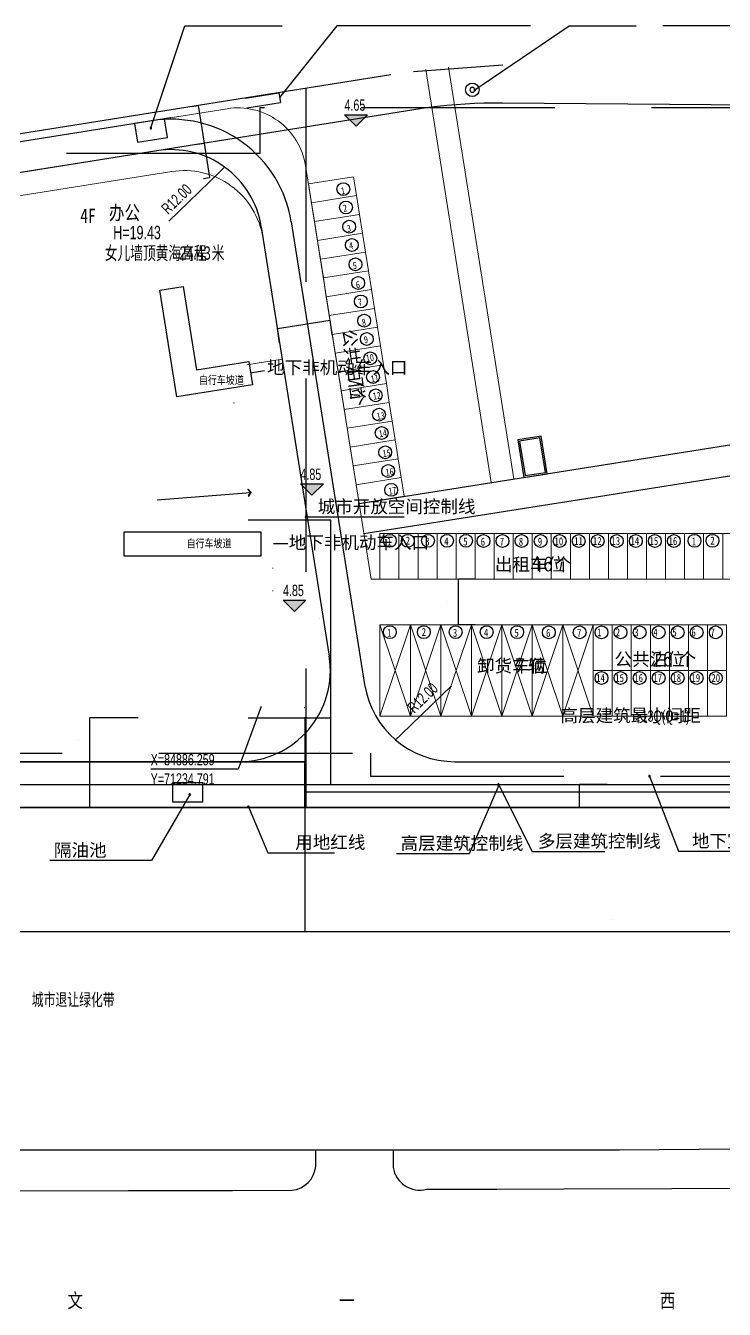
# Model space of a CAD drawing. Header units: metres. Extents: x 71066629 to 71646772, y 84793253 to 85208804.
# Drawn here: x 71203891 to 71295613, y 84807046 to 84975708 of the extents above; entities that cross this region are included whole.
import ezdxf

# ---------------------------------------------------------------- set-up
doc = ezdxf.new("R2010")
doc.units = ezdxf.units.M
doc.header["$LTSCALE"] = 1000
doc.linetypes.add('DASHEDX2', pattern=[38.1, 25.4, -12.7])
for name, color, linetype in [('A_ABOVE', 21, 'CONTINUOUS'), ('A_N_DIM_LEAD', 3, 'CONTINUOUS'), ('A_N_PUB_TEXT', 7, 'CONTINUOUS'), ('A_N_RMNAME', 7, 'CONTINUOUS'), ('A_SITEP_TEX_1', 7, 'CONTINUOUS'), ('A_SITEP_TEX_2', 7, 'CONTINUOUS'), ('DIM_COOR', 3, 'CONTINUOUS'), ('DIM_SYMB', 3, 'CONTINUOUS'), ('G-ANNO-DIMS', 3, 'CONTINUOUS'), ('G-ANNO-LEGN', 3, 'CONTINUOUS'), ('G-ANNO-LEVL', 3, 'CONTINUOUS'), ('G-ANNO-TEXT', 7, 'CONTINUOUS'), ('G-BLDG-MULT', 1, 'CONTINUOUS'), ('G-BSMT-OTLN', 5, 'DASHEDX2'), ('G-FRIE-FLWL', 6, 'CONTINUOUS'), ('G-PLTG', 105, 'CONTINUOUS'), ('G-SDWK', 157, 'CONTINUOUS'), ('G-SITE-开放', 1, 'DASHEDX2'), ('G-STRU', 134, 'CONTINUOUS'), ('G_DRIV_ROAD', 145, 'CONTINUOUS'), ('G_N_PUB_TEXT', 7, 'CONTINUOUS'), ('PUB_DIM', 3, 'CONTINUOUS'), ('PUB_TEXT', 7, 'CONTINUOUS')]:
    doc.layers.add(name, color=color, linetype=linetype)
doc.layers.add('G-PARG', color=35, linetype='CONTINUOUS', lineweight=13)
doc.layers.add('G-ROAD-园区', color=175, linetype='CONTINUOUS', lineweight=13)
doc.styles.add('_TCH_DIM', font='_TCH_DIM')
doc.styles.add('GAD A', font='GAD A')
doc.styles.get("Standard").update_dxf_attribs({"font": 'STANDARD'})
doc.styles.add('黑体', font='黑体')
doc.dimstyles.get("Standard").update_dxf_attribs({"dimtxt": 2, "dimasz": 1, "dimexe": 0.18, "dimexo": 0.0625, "dimgap": 1, "dimtad": 0, "dimtoh": 1, "dimdec": 1, "dimzin": 0, "dimdsep": 46, "dimtxsty": 'STANDARD', "dimcen": 0.09, "dimadec": 0, "dimazin": 0, "dimtfac": 1, "dimtdec": 4, "dimtofl": 0, "dimtmove": 0, "dimatfit": 3, "dimtolj": 1, "dimtzin": 0, "dimarcsym": 0})

# ---------------------------------------------------------------- blocks, each defined once
blk = doc.blocks.new('*D17')
at = {"layer": 'PUB_DIM', "color": 0, "linetype": 'ByBlock', "lineweight": -2}
for p, q in [((71226512, 84960137), (71227302, 84960263)), ((71227302, 84960263), (71228019, 84955771)), ((71227228, 84955645), (71228019, 84955771))]:
    blk.add_line(p, q, dxfattribs=at)
for points in [[(71227302, 84960263), (71227302, 84960262), (71227302, 84960262)], [(71228019, 84955771), (71228018, 84955772), (71228019, 84955772)]]:
    blk.add_solid(points, dxfattribs=at)
at = {"layer": 'PUB_DIM', "color": 0, "linetype": 'CONTINUOUS', "lineweight": -2, "insert": (71229142, 84958253), "char_height": 2, "width": 8.22, "attachment_point": 5, "rotation": 279.06476}
blk.add_mtext('4548.8', dxfattribs=at)
blk = doc.blocks.new('*D18')
at = {"layer": 'PUB_DIM', "color": 0, "linetype": 'ByBlock', "lineweight": -2}
for p, q in [((71225724, 84965074), (71226515, 84965200)), ((71226514, 84965200), (71227302, 84960263)), ((71226512, 84960137), (71227302, 84960263))]:
    blk.add_line(p, q, dxfattribs=at)
for points in [[(71226514, 84965200), (71226515, 84965199), (71226514, 84965199)], [(71227302, 84960263), (71227302, 84960264), (71227302, 84960264)]]:
    blk.add_solid(points, dxfattribs=at)
at = {"layer": 'PUB_DIM', "color": 0, "linetype": 'CONTINUOUS', "lineweight": -2, "insert": (71228389, 84962968), "char_height": 2, "width": 8, "attachment_point": 5, "rotation": 279.06476}
blk.add_mtext('4999.9', dxfattribs=at)
blk = doc.blocks.new('*D19')
at = {"layer": 'PUB_DIM', "color": 0, "linetype": 'ByBlock', "lineweight": -2}
for p, q in [((71233096, 84910759), (71243935, 84910759)), ((71243935, 84884759), (71243935, 84910759)), ((71233096, 84884759), (71243935, 84884759))]:
    blk.add_line(p, q, dxfattribs=at)
for points in [[(71243935, 84910759), (71243935, 84910758), (71243935, 84910758)], [(71243935, 84884759), (71243935, 84884760), (71243935, 84884760)]]:
    blk.add_solid(points, dxfattribs=at)
at = {"layer": 'PUB_DIM', "color": 0, "linetype": 'CONTINUOUS', "lineweight": -2, "insert": (71242435, 84897759), "char_height": 2, "width": 9.33, "attachment_point": 5, "rotation": 90}
blk.add_mtext('26000.0', dxfattribs=at)
blk = doc.blocks.new('*D20')
at = {"layer": 'PUB_DIM', "color": 0, "linetype": 'ByBlock', "lineweight": -2}
for p, q in [((71233096, 84884759), (71243935, 84884759)), ((71243935, 84876000), (71243935, 84884759)), ((71233096, 84876000), (71243935, 84876000))]:
    blk.add_line(p, q, dxfattribs=at)
for points in [[(71243935, 84884759), (71243935, 84884758), (71243935, 84884758)], [(71243935, 84876000), (71243935, 84876001), (71243935, 84876001)]]:
    blk.add_solid(points, dxfattribs=at)
at = {"layer": 'PUB_DIM', "color": 0, "linetype": 'CONTINUOUS', "lineweight": -2, "insert": (71242435, 84880380), "char_height": 2, "width": 7.78, "attachment_point": 5, "rotation": 90}
blk.add_mtext('8759.3', dxfattribs=at)
blk = doc.blocks.new('*D21')
at = {"layer": 'PUB_DIM', "color": 0, "linetype": 'ByBlock', "lineweight": -2}
for p, q in [((71262901, 84903000), (71260706, 84903000)), ((71260706, 84897000), (71260706, 84903000)), ((71262901, 84897000), (71260706, 84897000))]:
    blk.add_line(p, q, dxfattribs=at)
for points in [[(71260706, 84903000), (71260706, 84902999), (71260706, 84902999)], [(71260706, 84897000), (71260706, 84897001), (71260706, 84897001)]]:
    blk.add_solid(points, dxfattribs=at)
at = {"layer": 'PUB_DIM', "color": 0, "linetype": 'CONTINUOUS', "lineweight": -2, "insert": (71259206, 84900000), "char_height": 2, "width": 7.78, "attachment_point": 5, "rotation": 90}
blk.add_mtext('6000.0', dxfattribs=at)
blk = doc.blocks.new('*D22')
at = {"layer": 'PUB_DIM', "color": 0, "linetype": 'ByBlock', "lineweight": -2}
for p, q in [((71236936, 84935901), (71243850, 84936996)), ((71244142, 84935152), (71243850, 84936996)), ((71237229, 84934057), (71236936, 84935901))]:
    blk.add_line(p, q, dxfattribs=at)
for points in [[(71243850, 84936996), (71243849, 84936996), (71243849, 84936996)], [(71236936, 84935901), (71236937, 84935901), (71236937, 84935901)]]:
    blk.add_solid(points, dxfattribs=at)
at = {"layer": 'PUB_DIM', "color": 0, "linetype": 'CONTINUOUS', "lineweight": -2, "insert": (71240159, 84937930), "char_height": 2, "width": 7.78, "attachment_point": 5, "rotation": 9}
blk.add_mtext('7000.0', dxfattribs=at)
blk = doc.blocks.new('*D33')
at = {"layer": 'G-FRIE-FLWL', "color": 0, "linetype": 'ByBlock', "lineweight": -2}
for p, q in [((71218644, 84879000), (71212291, 84879000)), ((71212291, 84873000), (71212291, 84879000)), ((71218644, 84873000), (71212291, 84873000))]:
    blk.add_line(p, q, dxfattribs=at)
for points in [[(71212291, 84879000), (71212291, 84878999), (71212291, 84878999)], [(71212291, 84873000), (71212291, 84873001), (71212291, 84873001)]]:
    blk.add_solid(points, dxfattribs=at)
at = {"layer": 'G-FRIE-FLWL', "color": 0, "linetype": 'CONTINUOUS', "lineweight": -2, "insert": (71210791, 84876000), "char_height": 2, "width": 7.78, "attachment_point": 5, "rotation": 90}
blk.add_mtext('6000.0', dxfattribs=at)
blk = doc.blocks.new('*D34')
at = {"layer": 'G-FRIE-FLWL', "color": 0, "linetype": 'ByBlock', "lineweight": -2}
for p, q in [((71218644, 84884759), (71212291, 84884759)), ((71212291, 84879000), (71212291, 84884759)), ((71218644, 84879000), (71212291, 84879000))]:
    blk.add_line(p, q, dxfattribs=at)
for points in [[(71212291, 84884759), (71212291, 84884758), (71212291, 84884758)], [(71212291, 84879000), (71212291, 84879001), (71212291, 84879001)]]:
    blk.add_solid(points, dxfattribs=at)
at = {"layer": 'G-FRIE-FLWL', "color": 0, "linetype": 'CONTINUOUS', "lineweight": -2, "insert": (71210791, 84881880), "char_height": 2, "width": 7.78, "attachment_point": 5, "rotation": 90}
blk.add_mtext('5759.3', dxfattribs=at)
blk = doc.blocks.new('*D63')
at = {"layer": 'PUB_DIM', "color": 0, "linetype": 'ByBlock', "lineweight": -2}
for p, q in [((71232739, 84966193), (71237121, 84966893)), ((71232944, 84964910), (71237326, 84965609)), ((71237121, 84966892), (71237326, 84965609))]:
    blk.add_line(p, q, dxfattribs=at)
for points in [[(71237121, 84966892), (71237122, 84966892), (71237121, 84966891)], [(71237326, 84965609), (71237326, 84965610), (71237326, 84965610)]]:
    blk.add_solid(points, dxfattribs=at)
at = {"layer": 'PUB_DIM', "color": 0, "linetype": 'CONTINUOUS', "lineweight": -2, "insert": (71238705, 84966487), "char_height": 2, "width": 7.33, "attachment_point": 5, "rotation": 279.06477}
blk.add_mtext('1300.0', dxfattribs=at)
blk = doc.blocks.new('*D80')
at = {"layer": 'G-ANNO-DIMS', "color": 0, "linetype": 'ByBlock', "lineweight": -2}
for p, q in [((71156274, 84884852), (71156274, 84856704)), ((71240553, 84884852), (71240553, 84856704)), ((71156274, 84856704), (71240553, 84856704))]:
    blk.add_line(p, q, dxfattribs=at)
for points in [[(71156274, 84856704), (71156275, 84856705), (71156275, 84856704)], [(71240553, 84856704), (71240552, 84856704), (71240552, 84856705)]]:
    blk.add_solid(points, dxfattribs=at)
at = {"layer": 'G-ANNO-DIMS', "color": 0, "linetype": 'CONTINUOUS', "lineweight": -2, "insert": (71198413, 84858204), "char_height": 2, "width": 6.44, "attachment_point": 5}
blk.add_mtext('84.26', dxfattribs=at)
blk = doc.blocks.new('*D81')
at = {"layer": 'G-ANNO-DIMS', "color": 0, "linetype": 'ByBlock', "lineweight": -2}
for p, q in [((71240553, 84884852), (71240553, 84856704)), ((71321069, 84884852), (71321069, 84856704)), ((71240553, 84856704), (71321069, 84856704))]:
    blk.add_line(p, q, dxfattribs=at)
for points in [[(71240553, 84856704), (71240554, 84856705), (71240554, 84856704)], [(71321069, 84856704), (71321068, 84856704), (71321068, 84856705)]]:
    blk.add_solid(points, dxfattribs=at)
at = {"layer": 'G-ANNO-DIMS', "color": 0, "linetype": 'CONTINUOUS', "lineweight": -2, "insert": (71280811, 84858204), "char_height": 2, "width": 6.44, "attachment_point": 5}
blk.add_mtext('80.47', dxfattribs=at)
blk = doc.blocks.new('*D84')
at = {"layer": 'G-ANNO-DIMS', "color": 0, "linetype": 'ByBlock', "lineweight": -2}
for p, q in [((71280235, 84876000), (71276618, 84876000)), ((71276618, 84873000), (71276618, 84876000)), ((71280235, 84873000), (71276618, 84873000))]:
    blk.add_line(p, q, dxfattribs=at)
for points in [[(71276618, 84876000), (71276619, 84875999), (71276618, 84875999)], [(71276618, 84873000), (71276618, 84873001), (71276619, 84873001)]]:
    blk.add_solid(points, dxfattribs=at)
at = {"layer": 'G-ANNO-DIMS', "color": 0, "linetype": 'CONTINUOUS', "lineweight": -2, "insert": (71274555, 84877908), "char_height": 2, "width": 4.67, "attachment_point": 5, "rotation": 90}
blk.add_mtext('3.00', dxfattribs=at)
blk = doc.blocks.new('*D153')
at = {"layer": 'PUB_DIM', "color": 0, "linetype": 'ByBlock', "lineweight": -2}
for p, q in [((71231219, 84926120), (71231226, 84926122)), ((71231224, 84926091), (71231231, 84926092)), ((71231226, 84926122), (71231231, 84926092))]:
    blk.add_line(p, q, dxfattribs=at)
for points in [[(71231226, 84926122), (71231226, 84926121), (71231226, 84926121)], [(71231231, 84926092), (71231230, 84926093), (71231231, 84926093)]]:
    blk.add_solid(points, dxfattribs=at)
at = {"layer": 'PUB_DIM', "color": 0, "linetype": 'CONTINUOUS', "lineweight": -2, "insert": (71231230, 84926107), "char_height": 2, "width": 4.67, "attachment_point": 5, "rotation": 279}
blk.add_mtext('30.0', dxfattribs=at)
blk = doc.blocks.new('*D154')
at = {"layer": 'PUB_DIM', "color": 0, "linetype": 'ByBlock', "lineweight": -2}
for p, q in [((71231218, 84926125), (71231225, 84926126)), ((71231219, 84926120), (71231226, 84926122)), ((71231225, 84926126), (71231226, 84926122))]:
    blk.add_line(p, q, dxfattribs=at)
for points in [[(71231225, 84926126), (71231225, 84926125), (71231225, 84926125)], [(71231226, 84926122), (71231226, 84926123), (71231226, 84926123)]]:
    blk.add_solid(points, dxfattribs=at)
at = {"layer": 'PUB_DIM', "color": 0, "linetype": 'CONTINUOUS', "lineweight": -2, "insert": (71231227, 84926124), "char_height": 2, "width": 3.56, "attachment_point": 5, "rotation": 279}
blk.add_mtext('4.4', dxfattribs=at)
blk = doc.blocks.new('*D155')
at = {"layer": 'PUB_DIM', "color": 0, "linetype": 'ByBlock', "lineweight": -2}
for p, q in [((71231217, 84926130), (71231225, 84926131)), ((71231218, 84926125), (71231225, 84926126)), ((71231224, 84926131), (71231225, 84926126))]:
    blk.add_line(p, q, dxfattribs=at)
for points in [[(71231224, 84926131), (71231225, 84926130), (71231224, 84926130)], [(71231225, 84926126), (71231225, 84926127), (71231225, 84926127)]]:
    blk.add_solid(points, dxfattribs=at)
at = {"layer": 'PUB_DIM', "color": 0, "linetype": 'CONTINUOUS', "lineweight": -2, "insert": (71231226, 84926129), "char_height": 2, "width": 3.11, "attachment_point": 5, "rotation": 279}
blk.add_mtext('5.0', dxfattribs=at)
blk = doc.blocks.new('*D158')
at = {"layer": 'PUB_DIM', "color": 0, "linetype": 'ByBlock', "lineweight": -2}
for p, q in [((71240456, 84886129), (71240456, 84886128)), ((71240456, 84886128), (71240536, 84886128)), ((71240536, 84886129), (71240536, 84886128))]:
    blk.add_line(p, q, dxfattribs=at)
for points in [[(71240456, 84886128), (71240457, 84886128), (71240457, 84886128)], [(71240536, 84886128), (71240535, 84886128), (71240535, 84886128)]]:
    blk.add_solid(points, dxfattribs=at)
at = {"layer": 'PUB_DIM', "color": 0, "linetype": 'CONTINUOUS', "lineweight": -2, "insert": (71240496, 84886129), "char_height": 2, "width": 4.67, "attachment_point": 5}
blk.add_mtext('80.6', dxfattribs=at)
blk = doc.blocks.new('*D167')
at = {"layer": 'PUB_DIM', "color": 0, "linetype": 'ByBlock', "lineweight": -2}
for p, q in [((71231219, 84926120), (71231226, 84926122)), ((71231224, 84926091), (71231231, 84926092)), ((71231226, 84926122), (71231231, 84926092))]:
    blk.add_line(p, q, dxfattribs=at)
for points in [[(71231226, 84926122), (71231226, 84926121), (71231226, 84926121)], [(71231231, 84926092), (71231230, 84926093), (71231231, 84926093)]]:
    blk.add_solid(points, dxfattribs=at)
at = {"layer": 'PUB_DIM', "color": 0, "linetype": 'CONTINUOUS', "lineweight": -2, "insert": (71231230, 84926107), "char_height": 2, "width": 4.67, "attachment_point": 5, "rotation": 279}
blk.add_mtext('30.0', dxfattribs=at)
blk = doc.blocks.new('*D168')
at = {"layer": 'PUB_DIM', "color": 0, "linetype": 'ByBlock', "lineweight": -2}
for p, q in [((71231218, 84926125), (71231225, 84926126)), ((71231219, 84926120), (71231226, 84926122)), ((71231225, 84926126), (71231226, 84926122))]:
    blk.add_line(p, q, dxfattribs=at)
for points in [[(71231225, 84926126), (71231225, 84926125), (71231225, 84926125)], [(71231226, 84926122), (71231226, 84926123), (71231226, 84926123)]]:
    blk.add_solid(points, dxfattribs=at)
at = {"layer": 'PUB_DIM', "color": 0, "linetype": 'CONTINUOUS', "lineweight": -2, "insert": (71231227, 84926124), "char_height": 2, "width": 3.56, "attachment_point": 5, "rotation": 279}
blk.add_mtext('4.4', dxfattribs=at)
blk = doc.blocks.new('*D169')
at = {"layer": 'PUB_DIM', "color": 0, "linetype": 'ByBlock', "lineweight": -2}
for p, q in [((71231217, 84926130), (71231225, 84926131)), ((71231218, 84926125), (71231225, 84926126)), ((71231224, 84926131), (71231225, 84926126))]:
    blk.add_line(p, q, dxfattribs=at)
for points in [[(71231224, 84926131), (71231225, 84926130), (71231224, 84926130)], [(71231225, 84926126), (71231225, 84926127), (71231225, 84926127)]]:
    blk.add_solid(points, dxfattribs=at)
at = {"layer": 'PUB_DIM', "color": 0, "linetype": 'CONTINUOUS', "lineweight": -2, "insert": (71231226, 84926129), "char_height": 2, "width": 3.11, "attachment_point": 5, "rotation": 279}
blk.add_mtext('5.0', dxfattribs=at)

msp = doc.modelspace()

# ---------------------------------------------------------------- hatches: boundary and pattern name
at = {"layer": 'G-ANNO-LEVL'}
for points in [[(71247257.67, 84962504.66), (71245757.67, 84964004.66), (71248757.67, 84964004.66)], [(71241474.99, 84914001.14), (71239974.99, 84915501.14), (71242974.99, 84915501.14)], [(71239187.17, 84898736.66), (71237687.17, 84900236.66), (71240687.17, 84900236.66)]]:
    msp.add_hatch(color=256, dxfattribs=at).paths.add_polyline_path(points, flags=0)
at = {"layer": 'G-FRIE-FLWL'}
h = msp.add_hatch(dxfattribs=at)
h.set_pattern_fill('AR-HBONE', color=256, scale=1000, style=0)
h.set_pattern_definition([])
edge = h.paths.add_edge_path(flags=0)
edge.add_line((71145291.5, 84939259.31), (71145291.5, 84891119.95))
edge.add_arc((71163411.85, 84891119.95), 18120.36, 180, 269.618148)
edge.add_line((71163291.09, 84873000), (71240555.93, 84873000))
edge.add_line((71240555.93, 84873000), (71240555.93, 84879000))
edge.add_line((71240555.93, 84879000), (71163289.49, 84879000))
edge.add_arc((71163289.49, 84890998.39), 11998.39, 179.9923114, 270, ccw=False)
edge.add_line((71151291.1, 84891000), (71151291.1, 84939259.31))
edge.add_line((71151291.1, 84939259.31), (71145291.5, 84939259.31))
at = {"layer": 'G-PLTG'}
h = msp.add_hatch(dxfattribs=at)
h.set_pattern_fill('CROSS', color=256, scale=500, style=0)
h.set_pattern_definition([])
h.paths.add_polyline_path([(71272819.29, 84923494.12), (71273836.12, 84917074.11), (71310516.25, 84922883.67), (71303017.51, 84970228.86), (71266149.71, 84970535.81), (71259417.97, 84970255), (71266970.88, 84922567.83)], flags=0)
h = msp.add_hatch(dxfattribs=at)
h.set_pattern_fill('CROSS', color=256, scale=500, style=0)
h.set_pattern_definition([])
edge = h.paths.add_edge_path(flags=0)
edge.add_line((71147349.08, 84939259.31), (71145291.52, 84939259.31))
edge.add_line((71145291.52, 84939259.31), (71145291.34, 84919918.44))
edge.add_arc((71142147.51, 84919858.9), 3144.39, 256.6620715, 1.0849922, ccw=False)
edge.add_line((71141422.12, 84916799.33), (71139492.1, 84916942.55))
edge.add_line((71139492.1, 84916942.55), (71140165.58, 84951423.83))
edge.add_line((71140165.58, 84951423.83), (71214357.84, 84963260.73))
edge.add_line((71214357.84, 84963260.73), (71254089.19, 84969599.61))
edge.add_line((71254089.19, 84969599.61), (71256456.24, 84969777.29))
edge.add_line((71256456.24, 84969777.29), (71265024.64, 84915678.51))
edge.add_line((71265024.64, 84915678.51), (71253588.28, 84913867.17))
edge.add_line((71253588.28, 84913867.17), (71246939.81, 84955843.92))
edge.add_line((71246939.81, 84955843.92), (71241013.68, 84954905.32))
edge.add_line((71241013.68, 84954905.32), (71240631.91, 84957315.72))
edge.add_arc((71231742.72, 84955907.81), 9000, 9, 99.0646972)
edge.add_line((71230324.77, 84964795.4), (71160770.3, 84953698.54))
edge.add_arc((71163291.1, 84937898.36), 16000, 99.0646972, 175.1205392)
h = msp.add_hatch(dxfattribs=at)
h.set_pattern_fill('CROSS', color=256, scale=500, style=0)
h.set_pattern_definition([])
edge = h.paths.add_edge_path(flags=0)
edge.add_line((71409631.09, 84925359.31), (71409631.09, 84919359.31))
edge.add_line((71409631.09, 84919359.31), (71410891.6, 84919359.31))
edge.add_arc((71410891.6, 84931359.31), 12000, 270, 0)
edge.add_line((71422891.6, 84931359.31), (71422891.6, 84958159.31))
edge.add_line((71422891.6, 84958159.31), (71425908.21, 84958159.32))
edge.add_arc((71440891.6, 84952547.01), 16000, 90, 159.4656445, ccw=False)
edge.add_line((71440891.6, 84968547.01), (71440895.56, 84968923.43))
edge.add_line((71440895.56, 84968923.43), (71393183.13, 84969425.16))
edge.add_line((71393183.13, 84969425.16), (71395480.64, 84954919.23))
edge.add_line((71395480.64, 84954919.23), (71411739.37, 84957494.36))
edge.add_line((71411739.37, 84957494.36), (71415024.49, 84936752.9))
edge.add_line((71415024.49, 84936752.9), (71377986.02, 84930886.59))
edge.add_line((71377986.02, 84930886.59), (71375874.15, 84944220.38))
edge.add_line((71375874.15, 84944220.38), (71372911.41, 84943751.13))
edge.add_line((71372911.41, 84943751.13), (71375234.43, 84929084.16))
edge.add_line((71375234.43, 84929084.16), (71248287.88, 84908977.81))
edge.add_line((71248287.88, 84908977.81), (71250400.77, 84908977.81))
edge.add_line((71250400.77, 84908977.81), (71312900.78, 84908999.99))
edge.add_line((71312900.78, 84908999.99), (71315788.83, 84908999.99))
edge.add_arc((71329846.57, 84901359.31), 16000, 106.5402702, 151.474984, ccw=False)
edge.add_line((71325291.54, 84916697.23), (71325291.54, 84919359.31))
edge.add_line((71325291.54, 84919359.31), (71392131.09, 84919359.31))
edge.add_line((71392131.09, 84919359.31), (71392131.09, 84925359.31))
edge.add_line((71392131.09, 84925359.31), (71409631.09, 84925359.31))
h = msp.add_hatch(dxfattribs=at)
h.set_pattern_fill('CROSS', color=256, scale=500, style=0)
h.set_pattern_definition([])
h.paths.add_polyline_path([(71272819.29, 84923494.12), (71266970.88, 84922567.83), (71267987.71, 84916147.81), (71269292.75, 84916354.51), (71268510.58, 84921292.99), (71271572.41, 84921777.94), (71272354.59, 84916839.46), (71273836.12, 84917074.11)], flags=0)

# ---------------------------------------------------------------- linework, layer by layer
at = {"layer": 'A_ABOVE'}
for points in [[(71221503.91, 84940968.57), (71224565.74, 84941453.52), (71226302.17, 84930490.18), (71233166.6, 84931577.4), (71233651.55, 84928515.56), (71223725.28, 84926943.4)], [(71234791.66, 84909159.54), (71216791.66, 84909159.54), (71216791.66, 84906059.54), (71234791.66, 84906059.54)]]:
    msp.add_lwpolyline(points, close=True, dxfattribs=at)
at = {"layer": 'A_ABOVE', "linetype": 'ByBlock'}
for points in [[(71272354.58, 84916839.5), (71271572.41, 84921777.94), (71268510.58, 84921292.99), (71269292.75, 84916354.55)], [(71272125.76, 84917005.75), (71271406.16, 84921549.12), (71268739.4, 84921126.74), (71269459, 84916583.38)]]:
    msp.add_lwpolyline(points, close=True, dxfattribs=at)
at = {"layer": 'A_N_DIM_LEAD'}
for p, q in [((71220326.37, 84962270.09), (71224780.39, 84975708.13)), ((71224780.39, 84975708.13), (71237544.51, 84975708.13)), ((71240666.62, 84911157.79), (71249836.36, 84911157.79)), ((71249836.36, 84911157.79), (71253583.43, 84911157.79)), ((71225423.11, 84874674.87), (71220415, 84866015.17)), ((71220415, 84866015.17), (71207079.49, 84866015.17))]:
    msp.add_line(p, q, dxfattribs=at)
for points in [[(71220294.9, 84962175.17, 1), (71220357.83, 84962365.01, 1)], [(71240566.62, 84911157.79, 1), (71240766.62, 84911157.79, 1)], [(71225473.18, 84874761.44, 1), (71225373.05, 84874588.31, 1)]]:
    msp.add_lwpolyline(points, format="xyb", close=True, dxfattribs=at)
at = {"layer": 'A_SITEP_TEX_2'}
for points in [[(71235258.05, 84930339.33), (71233409.07, 84930046.48)], [(71238291.4, 84907609.54), (71236419.38, 84907609.54)]]:
    msp.add_lwpolyline(points, dxfattribs=at)
at = {"layer": 'DIM_COOR', "color": 3}
for p, q in [((71234791.45, 84886259.31), (71231796.53, 84878000)), ((71231796.53, 84878000), (71220301.53, 84878000))]:
    msp.add_line(p, q, dxfattribs=at)
at = {"layer": 'DIM_SYMB'}
msp.add_lwpolyline([(71270168.86, 84975708.13), (71244723.66, 84975708.13), (71237223.69, 84966250.59)], dxfattribs=at)
at = {"layer": 'G-ANNO-DIMS'}
for p, q in [((71262855.06, 84967278.76), (71275251.12, 84975708.13)), ((71275251.12, 84975708.13), (71284019.7, 84975708.13)), ((71297737.51, 84975708.13), (71287546.1, 84975708.13)), ((71285786.18, 84877109.54), (71289583.95, 84867225.56)), ((71265996.52, 84875910.61), (71262105.81, 84866912.91)), ((71265951.68, 84875999.99), (71270365.77, 84867201.9)), ((71233122.84, 84873056.78), (71235680.13, 84867043.26)), ((71235680.13, 84867043.26), (71244421.28, 84867043.26)), ((71262105.81, 84866912.91), (71252587.33, 84866912.91)), ((71270365.77, 84867201.9), (71279911.69, 84867201.9)), ((71289583.95, 84867225.56), (71299005.2, 84867225.56))]:
    msp.add_line(p, q, dxfattribs=at)
for points in [[(71262772.36, 84967222.53, 1), (71262937.75, 84967334.99, 1)], [(71265906.84, 84876089.38, 1), (71265996.52, 84875910.61, 1)], [(71285750.31, 84877202.88, 1), (71285822.05, 84877016.19, 1)], [(71266036.21, 84876002.4, 1), (71265956.84, 84875818.83, 1)], [(71233083.71, 84873148.8, 1), (71233161.97, 84872964.75, 1)]]:
    msp.add_lwpolyline(points, format="xyb", close=True, dxfattribs=at)
at = {"layer": 'G-ANNO-LEGN'}
msp.add_line((71221133.83, 84913413.76), (71233403.08, 84914371.15), dxfattribs=at)
msp.add_lwpolyline([(71262205.72, 84967278.76, 1), (71262855.06, 84967278.76, 1)], format="xyb", close=True, dxfattribs=at)
msp.add_lwpolyline([(71233504.93, 84914379.1), (71233115.14, 84914800.05), (71233056.35, 84914745.61), (71233403.08, 84914371.15), (71233118.63, 84913947.44), (71233185.16, 84913902.78)], close=True, dxfattribs=at)
msp.add_circle((71262530.39, 84967278.76), 881.2, dxfattribs=at)
at = {"layer": 'G-ANNO-LEVL'}
for p, q in [((71247257.67, 84962504.66), (71245757.67, 84964004.66)), ((71245757.67, 84964004.66), (71248757.67, 84964004.66)), ((71247257.67, 84962504.66), (71248757.67, 84964004.66)), ((71241474.99, 84914001.14), (71239974.99, 84915501.14)), ((71239974.99, 84915501.14), (71242974.99, 84915501.14)), ((71241474.99, 84914001.14), (71242974.99, 84915501.14)), ((71239187.17, 84898736.66), (71237687.17, 84900236.66)), ((71237687.17, 84900236.66), (71240687.17, 84900236.66)), ((71239187.17, 84898736.66), (71240687.17, 84900236.66))]:
    msp.add_line(p, q, dxfattribs=at)
at = {"layer": 'G-ANNO-TEXT'}
for centre in [(71245588.18, 84954236.2), (71245934.04, 84951819.99), (71246370.35, 84949297.76), (71246716.21, 84946881.55), (71247183.33, 84944347.58), (71247543.61, 84941890.09), (71247889.47, 84939473.89), (71248325.78, 84936951.65), (71248671.65, 84934535.44), (71249138.76, 84932001.48), (71249499.04, 84929543.99), (71249844.9, 84927127.78), (71250281.22, 84924605.55), (71250627.08, 84922189.34), (71251094.19, 84919655.37), (71251485.27, 84917186.15), (71251876.36, 84914716.93), (71251700.12, 84908024), (71254059.26, 84908024), (71256700.12, 84908024), (71259200.12, 84908024), (71261700.12, 84908024), (71263992.73, 84907990.54), (71266492.73, 84907990.54), (71268992.73, 84907990.54), (71271492.73, 84907990.54), (71273992.73, 84907990.54), (71276492.73, 84907990.54), (71278992.73, 84907990.54), (71281492.73, 84907990.54), (71283992.73, 84907990.54), (71286492.73, 84907990.54), (71288992.73, 84907990.54), (71291700.12, 84908024), (71294059.26, 84908024), (71251700.12, 84896024), (71256159.87, 84896024), (71260341.18, 84896024), (71264416.64, 84896024), (71268422.07, 84896024), (71272570.22, 84895990.54), (71276631.41, 84895990.54), (71279492.73, 84895990.54), (71281992.73, 84895990.54), (71284492.73, 84895990.54), (71286992.73, 84895990.54), (71289492.73, 84895990.54), (71291992.73, 84895990.54), (71294492.73, 84895990.54), (71279492.73, 84889990.54), (71281992.73, 84889990.54), (71284492.73, 84889990.54), (71286992.73, 84889990.54), (71289492.73, 84889990.54), (71291992.73, 84889990.54), (71294492.73, 84889990.54)]:
    msp.add_circle(centre, 843.02, dxfattribs=at)
at = {"layer": 'G-BLDG-MULT', "linetype": 'CONTINUOUS'}
msp.add_lwpolyline([(71145082.8, 84947145.13), (71143693.33, 84875999.99), (71281870, 84875999.99), (71296811.98, 84875999.99), (71311745.98, 84876484.26), (71466129.69, 84881489.51), (71464935.39, 84925672.06), (71467623.38, 84955755.7), (71467410.2, 84963644.29), (71369769.26, 84964671.24), (71337717.68, 84964938.77), (71266511.92, 84965533.62), (71265268.49, 84965533.22), (71264047.09, 84965511.4), (71262826.14, 84965468.28), (71261606.21, 84965403.85), (71260387.02, 84965318.14), (71259170.08, 84965211.39), (71257955.46, 84965083.21), (71256754.53, 84964935.28), (71254843.76, 84964656.75), (71145082.8, 84947145.13)], dxfattribs=at)
at = {"layer": 'G-BSMT-OTLN'}
msp.add_lwpolyline([(71463841.63, 84964909.49), (71234641.63, 84964909.49), (71234641.63, 84958909.49), (71195336.44, 84958909.49), (71145191.63, 84950909.23), (71145191.63, 84880109.49), (71249141.63, 84880109.49), (71249141.63, 84877109.49), (71391141.63, 84877109.49), (71391141.63, 84880109.49), (71463841.63, 84880109.49)], close=True, dxfattribs=at)
at = {"layer": 'G-FRIE-FLWL', "linetype": 'CONTINUOUS'}
for p, q in [((71222931.43, 84963615.94), (71160770.63, 84953698.59)), ((71221170.77, 84959284.45), (71161400.49, 84949748.49)), ((71234814.87, 84949295.89), (71243750.71, 84892877.21)), ((71238765.62, 84949921.63), (71248395.22, 84889122.78)), ((71233384.22, 84879000), (71163291.1, 84879000)), ((71163291.1, 84879000), (71240555.93, 84879000)), ((71240555.93, 84879000), (71240555.93, 84873000)), ((71260247.48, 84879000), (71301846.57, 84879000)), ((71312104.59, 84875000), (71240555.93, 84875000)), ((71240555.93, 84873000), (71163291.09, 84873000))]:
    msp.add_line(p, q, dxfattribs=at)
msp.add_lwpolyline([(71145291.5, 84939259.31), (71145291.5, 84891119.95, 0.412262898), (71163291.09, 84873000), (71240555.93, 84873000), (71240555.93, 84879000), (71163289.49, 84879000, -0.414252867), (71151291.1, 84891000), (71151291.1, 84939259.31), (71145291.5, 84939259.31)], format="xyb", dxfattribs=at)
for centre, radius, start, end in [((71222962.61, 84947418.68), 16000, 9, 99.0647747), ((71222962.61, 84947418.68), 12000, 9, 99.0647747), ((71260247.48, 84891000), 12000, 189, 270)]:
    msp.add_arc(centre, radius, start, end, dxfattribs=at)
at = {"layer": 'G-FRIE-FLWL'}
msp.add_arc((71231898.45, 84891000), 12000, 270.0000001, 9, dxfattribs=at)
at = {"layer": 'G-PARG'}
for p, q in [((71250400.77, 84896999.99), (71254400.77, 84884999.99)), ((71250400.77, 84884999.99), (71254400.77, 84896999.99)), ((71254400.77, 84896999.99), (71258400.77, 84884999.99)), ((71254400.77, 84884999.99), (71258400.77, 84896999.99)), ((71258400.77, 84896999.99), (71262400.77, 84884999.99)), ((71258400.77, 84884999.99), (71262400.77, 84896999.99)), ((71262400.77, 84896999.99), (71266400.77, 84884999.99)), ((71262400.77, 84884999.99), (71266400.77, 84896999.99)), ((71266400.77, 84896999.99), (71270400.77, 84884999.99)), ((71266400.77, 84884999.99), (71270400.77, 84896999.99)), ((71270400.77, 84896999.99), (71274400.77, 84884999.99)), ((71270400.77, 84884999.99), (71274400.77, 84896999.99)), ((71274400.77, 84896999.99), (71278400.77, 84884999.99)), ((71274400.77, 84884999.99), (71278400.77, 84896999.99))]:
    msp.add_line(p, q, dxfattribs=at)
for points in [[(71241013.68, 84954905.32), (71246939.81, 84955843.92), (71247330.9, 84953374.7), (71241404.77, 84952436.1), (71241013.68, 84954905.32)], [(71241404.77, 84952436.1), (71247330.9, 84953374.7), (71247721.98, 84950905.48), (71241795.85, 84949966.88), (71241404.77, 84952436.1)], [(71241795.85, 84949966.88), (71247721.98, 84950905.48), (71248113.07, 84948436.26), (71242186.94, 84947497.65), (71241795.85, 84949966.88)], [(71242186.94, 84947497.65), (71248113.07, 84948436.26), (71248504.16, 84945967.04), (71242578.03, 84945028.43), (71242186.94, 84947497.65)], [(71242578.03, 84945028.43), (71248504.16, 84945967.04), (71248895.24, 84943497.82), (71242969.11, 84942559.21), (71242578.03, 84945028.43)], [(71242969.11, 84942559.21), (71248895.24, 84943497.82), (71249286.33, 84941028.6), (71243360.2, 84940089.99), (71242969.11, 84942559.21)], [(71243360.2, 84940089.99), (71249286.33, 84941028.6), (71249677.41, 84938559.38), (71243751.28, 84937620.77), (71243360.2, 84940089.99)], [(71243751.28, 84937620.77), (71249677.41, 84938559.38), (71250068.5, 84936090.16), (71244142.37, 84935151.55), (71243751.28, 84937620.77)], [(71244142.37, 84935151.55), (71250068.5, 84936090.16), (71250459.59, 84933620.94), (71244533.46, 84932682.33), (71244142.37, 84935151.55)], [(71244533.46, 84932682.33), (71250459.59, 84933620.94), (71250850.67, 84931151.71), (71244924.54, 84930213.11), (71244533.46, 84932682.33)], [(71244924.54, 84930213.11), (71250850.67, 84931151.71), (71251241.76, 84928682.49), (71245315.63, 84927743.89), (71244924.54, 84930213.11)], [(71245315.63, 84927743.89), (71251241.76, 84928682.49), (71251632.85, 84926213.27), (71245706.72, 84925274.67), (71245315.63, 84927743.89)], [(71245706.72, 84925274.67), (71251632.85, 84926213.27), (71252023.93, 84923744.05), (71246097.8, 84922805.44), (71245706.72, 84925274.67)], [(71246097.8, 84922805.44), (71252023.93, 84923744.05), (71252415.02, 84921274.83), (71246488.89, 84920336.22), (71246097.8, 84922805.44)], [(71246488.89, 84920336.22), (71252415.02, 84921274.83), (71252806.1, 84918805.61), (71246879.97, 84917867), (71246488.89, 84920336.22)], [(71246879.97, 84917867), (71252806.1, 84918805.61), (71253197.19, 84916336.39), (71247271.06, 84915397.78), (71246879.97, 84917867)], [(71247271.06, 84915397.78), (71253197.19, 84916336.39), (71253588.28, 84913867.17), (71247662.15, 84912928.56), (71247271.06, 84915397.78)], [(71250400.77, 84902999.99), (71250400.77, 84908999.99), (71252900.77, 84908999.99), (71252900.77, 84902999.99), (71250400.77, 84902999.99)], [(71252900.77, 84902999.99), (71252900.77, 84908999.99), (71255400.77, 84908999.99), (71255400.77, 84902999.99), (71252900.77, 84902999.99)], [(71255400.77, 84902999.99), (71255400.77, 84908999.99), (71257900.77, 84908999.99), (71257900.77, 84902999.99), (71255400.77, 84902999.99)], [(71257900.77, 84902999.99), (71257900.77, 84908999.99), (71260400.77, 84908999.99), (71260400.77, 84902999.99), (71257900.77, 84902999.99)], [(71260400.77, 84902999.99), (71260400.77, 84908999.99), (71262900.77, 84908999.99), (71262900.77, 84902999.99), (71260400.77, 84902999.99)], [(71262900.77, 84902999.99), (71262900.77, 84908999.99), (71265400.77, 84908999.99), (71265400.77, 84902999.99), (71262900.77, 84902999.99)], [(71265400.77, 84902999.99), (71265400.77, 84908999.99), (71267900.77, 84908999.99), (71267900.77, 84902999.99), (71265400.77, 84902999.99)], [(71267900.77, 84902999.99), (71267900.77, 84908999.99), (71270400.77, 84908999.99), (71270400.77, 84902999.99), (71267900.77, 84902999.99)], [(71270400.77, 84902999.99), (71270400.77, 84908999.99), (71272900.77, 84908999.99), (71272900.77, 84902999.99), (71270400.77, 84902999.99)], [(71272900.77, 84902999.99), (71272900.77, 84908999.99), (71275400.77, 84908999.99), (71275400.77, 84902999.99), (71272900.77, 84902999.99)], [(71275400.77, 84902999.99), (71275400.77, 84908999.99), (71277900.77, 84908999.99), (71277900.77, 84902999.99), (71275400.77, 84902999.99)], [(71277900.77, 84902999.99), (71277900.77, 84908999.99), (71280400.77, 84908999.99), (71280400.77, 84902999.99), (71277900.77, 84902999.99)], [(71280400.77, 84902999.99), (71280400.77, 84908999.99), (71282900.77, 84908999.99), (71282900.77, 84902999.99), (71280400.77, 84902999.99)], [(71282900.77, 84902999.99), (71282900.77, 84908999.99), (71285400.77, 84908999.99), (71285400.77, 84902999.99), (71282900.77, 84902999.99)], [(71285400.77, 84902999.99), (71285400.77, 84908999.99), (71287900.77, 84908999.99), (71287900.77, 84902999.99), (71285400.77, 84902999.99)], [(71287900.77, 84902999.99), (71287900.77, 84908999.99), (71290400.77, 84908999.99), (71290400.77, 84902999.99), (71287900.77, 84902999.99)], [(71290400.77, 84902999.99), (71290400.77, 84908999.99), (71292900.77, 84908999.99), (71292900.77, 84902999.99), (71290400.77, 84902999.99)], [(71292900.77, 84902999.99), (71292900.77, 84908999.99), (71295400.78, 84908999.99), (71295400.78, 84902999.99), (71292900.77, 84902999.99)], [(71295400.78, 84902999.99), (71295400.78, 84908999.99), (71297900.78, 84908999.99), (71297900.78, 84902999.99), (71295400.78, 84902999.99)], [(71278400.77, 84890999.99), (71278400.77, 84896999.99), (71280900.77, 84896999.99), (71280900.77, 84890999.99), (71278400.77, 84890999.99)], [(71280900.77, 84890999.99), (71280900.77, 84896999.99), (71283400.77, 84896999.99), (71283400.77, 84890999.99), (71280900.77, 84890999.99)], [(71283400.77, 84890999.99), (71283400.77, 84896999.99), (71285900.77, 84896999.99), (71285900.77, 84890999.99), (71283400.77, 84890999.99)], [(71285900.77, 84890999.99), (71285900.77, 84896999.99), (71288400.77, 84896999.99), (71288400.77, 84890999.99), (71285900.77, 84890999.99)], [(71288400.77, 84890999.99), (71288400.77, 84896999.99), (71290900.77, 84896999.99), (71290900.77, 84890999.99), (71288400.77, 84890999.99)], [(71290900.77, 84890999.99), (71290900.77, 84896999.99), (71293400.77, 84896999.99), (71293400.77, 84890999.99), (71290900.77, 84890999.99)], [(71293400.77, 84890999.99), (71293400.77, 84896999.99), (71295900.77, 84896999.99), (71295900.77, 84890999.99), (71293400.77, 84890999.99)], [(71278400.77, 84890999.99), (71278400.77, 84884999.99), (71280900.77, 84884999.99), (71280900.77, 84890999.99), (71278400.77, 84890999.99)], [(71280900.77, 84890999.99), (71280900.77, 84884999.99), (71283400.77, 84884999.99), (71283400.77, 84890999.99), (71280900.77, 84890999.99)], [(71283400.77, 84890999.99), (71283400.77, 84884999.99), (71285900.77, 84884999.99), (71285900.77, 84890999.99), (71283400.77, 84890999.99)], [(71285900.77, 84890999.99), (71285900.77, 84884999.99), (71288400.77, 84884999.99), (71288400.77, 84890999.99), (71285900.77, 84890999.99)], [(71288400.77, 84890999.99), (71288400.77, 84884999.99), (71290900.77, 84884999.99), (71290900.77, 84890999.99), (71288400.77, 84890999.99)], [(71290900.77, 84890999.99), (71290900.77, 84884999.99), (71293400.77, 84884999.99), (71293400.77, 84890999.99), (71290900.77, 84890999.99)], [(71293400.77, 84890999.99), (71293400.77, 84884999.99), (71295900.77, 84884999.99), (71295900.77, 84890999.99), (71293400.77, 84890999.99)]]:
    msp.add_lwpolyline(points, dxfattribs=at)
for points in [[(71250400.77, 84896999.99), (71254400.77, 84896999.99), (71254400.77, 84884999.99), (71250400.77, 84884999.99)], [(71254400.77, 84896999.99), (71258400.77, 84896999.99), (71258400.77, 84884999.99), (71254400.77, 84884999.99)], [(71258400.77, 84896999.99), (71262400.77, 84896999.99), (71262400.77, 84884999.99), (71258400.77, 84884999.99)], [(71262400.77, 84896999.99), (71266400.77, 84896999.99), (71266400.77, 84884999.99), (71262400.77, 84884999.99)], [(71266400.77, 84896999.99), (71270400.77, 84896999.99), (71270400.77, 84884999.99), (71266400.77, 84884999.99)], [(71270400.77, 84896999.99), (71274400.77, 84896999.99), (71274400.77, 84884999.99), (71270400.77, 84884999.99)], [(71274400.77, 84896999.99), (71278400.77, 84896999.99), (71278400.77, 84884999.99), (71274400.77, 84884999.99)]]:
    msp.add_lwpolyline(points, close=True, dxfattribs=at)
at = {"layer": 'G-ROAD-园区'}
for p, q in [((71256431.2, 84969935.36), (71265024.64, 84915678.51)), ((71259417.97, 84970255), (71267987.71, 84916147.81)), ((71160723.03, 84953690.92), (71230324.76, 84964795.4)), ((71249234.68, 84902999.99), (71240631.91, 84957315.72)), ((71171696.1, 84948353.07), (71223072.39, 84956549.81)), ((71237574.8, 84931870.41), (71235049.27, 84947815.94)), ((71232932.66, 84931135.17), (71237574.8, 84931870.41)), ((71236291.45, 84904441.22), (71236391.46, 84904441.22)), ((71236291.45, 84901441.22), (71236391.45, 84901441.22)), ((71313930.91, 84902999.99), (71249234.68, 84902999.99)), ((71260400.77, 84902999.99), (71258598.27, 84902999.99)), ((71250400.77, 84896999.99), (71250400.77, 84888499.83)), ((71250400.77, 84884999.99), (71267193.46, 84884999.99))]:
    msp.add_line(p, q, dxfattribs=at)
for centre, radius in [((71231742.72, 84955907.81), 9000), ((71224678.54, 84946173.38), 10500)]:
    msp.add_arc(centre, radius, 9, 99.0647555, dxfattribs=at)
at = {"layer": 'G-SDWK'}
for points in [[(71149112.34, 84822530.01), (71173575.51, 84822573.63), (71198880.99, 84822618.76), (71217377.78, 84822651.74), (71231038.31, 84822676.1), (71238835, 84822690, 0.353295134), (71241991, 84825827), (71241991, 84827999.95)], [(71252125.28, 84828000), (71252124, 84825690, 0.438747878), (71256532, 84822821), (71265731.8, 84822852.02), (71274524.31, 84822881.67), (71288743.41, 84822929.61), (71297675.25, 84822959.73), (71301615, 84822973, 0.495505664), (71304018, 84826417.5, 0.495505664)]]:
    msp.add_lwpolyline(points, format="xyb", dxfattribs=at)
at = {"layer": 'G-SITE-开放'}
msp.add_lwpolyline([(71240666.62, 84967458.02), (71240666.62, 84872999.99)], dxfattribs=at)
at = {"layer": 'G-STRU'}
for p, q in [((71248287.88, 84908977.81), (71375234.43, 84929084.16)), ((71247662.15, 84912928.56), (71330570.73, 84926059.99))]:
    msp.add_line(p, q, dxfattribs=at)
at = {"layer": 'G-STRU', "linetype": 'DASHEDX2'}
for points in [[(71218558.96, 84960394.24), (71222509.72, 84961019.98), (71222118.63, 84963489.2), (71218167.88, 84962863.47)], [(71223163.29, 84873708.51), (71227163.29, 84873708.51), (71227163.29, 84876208.51), (71223163.29, 84876208.51)]]:
    msp.add_lwpolyline(points, close=True, dxfattribs=at)
at = {"layer": 'G_DRIV_ROAD'}
for p, q in [((71266531.94, 84970533.63), (71254807.73, 84969653.55)), ((71251835.82, 84969240.1), (71176879.86, 84957281.36)), ((71281870, 84873000), (71138633.79, 84873000)), ((71236327, 84872999.99), (71240666.58, 84872999.98)), ((71240666.58, 84872999.98), (71281870, 84873000)), ((71281870, 84873000), (71296860.6, 84873000)), ((71296860.6, 84873000), (71281870, 84873000)), ((71153050.84, 84828000), (71281870, 84828000)), ((71281870, 84828000), (71297509.58, 84828126.22))]:
    msp.add_line(p, q, dxfattribs=at)
at = {"layer": 'PUB_DIM'}
for points in [[(71222663.14, 84950026.19), (71229291.66, 84956435.73), (71230010.55, 84957130.87)], [(71259801.5, 84888979.81), (71253172.98, 84882570.26), (71252454.1, 84881875.13)]]:
    msp.add_lwpolyline(points, dxfattribs=at)

# ---------------------------------------------------------------- texts
at = {"layer": 'A_N_PUB_TEXT', "style": '_TCH_DIM', "width": 0.705882}
for s, p in [('4.65', (71245747.67, 84964529.66)), ('4.85', (71239964.99, 84916026.14)), ('4.85', (71237677.17, 84900761.66))]:
    msp.add_text(s, height=1487.5, dxfattribs=at).set_placement(p)
at = {"layer": 'A_N_PUB_TEXT', "style": '_TCH_DIM'}
for s, p in [('城市开放空间控制线', (71242223.32, 84911682.79)), ('用地红线', (71239279.26, 84867568.26)), ('高层建筑控制线', (71253112.33, 84867437.91)), ('多层建筑控制线', (71271139.35, 84867726.9)), ('地下室轮廓线', (71291368.5, 84867750.56)), ('隔油池', (71207604.49, 84866540.17))]:
    msp.add_text(s, height=1687.943, dxfattribs=at).set_placement(p)
at = {"layer": 'A_N_RMNAME', "style": 'GAD A', "width": 0.8}
for p in [(71226639.38, 84928615.34), (71225021.16, 84907153.25)]:
    msp.add_text('自行车坡道', height=1050, dxfattribs=at).set_placement(p)
at = {"layer": 'A_SITEP_TEX_1', "color": 60, "style": '黑体', "width": 0.8}
for s, p in [('文', (71209374.05, 84807245.35)), ('西', (71287146.2, 84807245.35)), ('一', (71245019.62, 84807245.35))]:
    msp.add_text(s, height=1877.64, dxfattribs=at).set_placement(p)
at = {"layer": 'DIM_SYMB', "color": 7, "style": '_TCH_DIM'}
msp.add_text('高层建筑最小间距', height=1687.943, dxfattribs=at).set_placement((71274102.9, 84884221.65))
at = {"layer": 'DIM_SYMB', "color": 7, "style": '_TCH_DIM', "width": 0.705882}
msp.add_text('>13Q(Q=1)', height=1487.5, dxfattribs=at).set_placement((71283932.68, 84884248.79))
at = {"layer": 'G-ANNO-TEXT', "style": '黑体', "width": 0.8}
for s, height, p in [('1', 920.04, (71245357.22, 84953524.68)), ('2', 920.04, (71245637.74, 84951244.79)), ('3', 920.04, (71246139.39, 84948586.24)), ('4', 920.04, (71246419.91, 84946306.35)), ('5', 920.04, (71246909.64, 84943693.27)), ('6', 920.04, (71247312.65, 84941178.58)), ('7', 920.04, (71247593.17, 84938898.68)), ('8', 920.04, (71248094.82, 84936240.14)), ('9', 920.04, (71248375.34, 84933960.24)), ('10', 920.042, (71248633.69, 84931528.1)), ('11', 920.042, (71249268.08, 84928832.47)), ('12', 920.042, (71249548.6, 84926552.58)), ('13', 920.042, (71250050.25, 84923894.03)), ('14', 920.042, (71250330.77, 84921614.14)), ('15', 920.042, (71250820.5, 84919001.06)), ('16', 920.042, (71251211.59, 84916531.84)), ('17', 920.042, (71251602.67, 84914062.62))]:
    msp.add_text(s, height=height, rotation=9, dxfattribs=at).set_placement(p)
at = {"layer": 'G-ANNO-TEXT'}
for s, height, style, width, p in [('办公', 1877.637, '黑体', 0.8, (71214810.65, 84950192.05)), ('4F', 1877.637, '黑体', 0.8, (71211054.71, 84949788.16)), ('H=19.43', 1750, 'GAD A', 0.7, (71215394.09, 84947656.35)), ('女儿墙顶黄海高程', 1750, 'GAD A', 0.7, (71214276.38, 84944955.59)), ('米', 1750, 'GAD A', 0.7, (71228316.77, 84944955.59)), ('24.43', 1750, 'GAD A', 0.7, (71224076.38, 84944955.59)), ('1', 1051.48, '黑体', 0.8, (71251339.23, 84907414.75)), ('2', 1051.48, '黑体', 0.8, (71253780.01, 84907531.89)), ('3', 1051.48, '黑体', 0.8, (71256339.23, 84907414.75)), ('4', 1051.48, '黑体', 0.8, (71258839.23, 84907414.75)), ('5', 1051.48, '黑体', 0.8, (71261339.23, 84907414.75)), ('6', 1051.48, '黑体', 0.8, (71263631.84, 84907381.29)), ('7', 1051.48, '黑体', 0.8, (71266131.84, 84907381.29)), ('8', 1051.48, '黑体', 0.8, (71268631.84, 84907381.29)), ('9', 1051.48, '黑体', 0.8, (71271131.84, 84907381.29)), ('10', 1051.477, '黑体', 0.8, (71273318.49, 84907429.46)), ('11', 1051.477, '黑体', 0.8, (71275903.88, 84907474.09)), ('12', 1051.477, '黑体', 0.8, (71278353.23, 84907474.09)), ('13', 1051.477, '黑体', 0.8, (71280794.13, 84907475.78)), ('14', 1051.477, '黑体', 0.8, (71283294.13, 84907475.78)), ('15', 1051.477, '黑体', 0.8, (71285794.13, 84907475.78)), ('16', 1051.477, '黑体', 0.8, (71288294.13, 84907475.78)), ('1', 1051.48, '黑体', 0.8, (71291339.24, 84907414.75)), ('2', 1051.48, '黑体', 0.8, (71293780.01, 84907531.89)), ('1', 1051.48, '黑体', 0.8, (71251339.23, 84895414.75)), ('2', 1051.48, '黑体', 0.8, (71255880.62, 84895531.89)), ('3', 1051.48, '黑体', 0.8, (71259980.29, 84895414.75)), ('4', 1051.48, '黑体', 0.8, (71264055.75, 84895414.75)), ('5', 1051.48, '黑体', 0.8, (71268061.19, 84895414.75)), ('6', 1051.48, '黑体', 0.8, (71272209.34, 84895381.28)), ('7', 1051.48, '黑体', 0.8, (71276270.52, 84895381.28)), ('1', 1051.48, '黑体', 0.8, (71278903.88, 84895474.09)), ('2', 1051.48, '黑体', 0.8, (71281353.22, 84895474.09)), ('3', 1051.48, '黑体', 0.8, (71283794.13, 84895475.78)), ('4', 1051.48, '黑体', 0.8, (71286294.13, 84895475.78)), ('5', 1051.48, '黑体', 0.8, (71288794.13, 84895475.78)), ('6', 1051.48, '黑体', 0.8, (71291294.13, 84895475.78)), ('7', 1051.48, '黑体', 0.8, (71293794.13, 84895475.78)), ('14', 1051.477, '黑体', 0.8, (71278794.13, 84889475.78)), ('15', 1051.477, '黑体', 0.8, (71281294.13, 84889475.78)), ('16', 1051.477, '黑体', 0.8, (71283794.13, 84889475.78)), ('17', 1051.477, '黑体', 0.8, (71286294.13, 84889475.78)), ('18', 1051.477, '黑体', 0.8, (71288794.13, 84889475.78)), ('19', 1051.477, '黑体', 0.8, (71291294.13, 84889475.78)), ('20', 1051.477, '黑体', 0.8, (71293914.5, 84889475.78))]:
    msp.add_text(s, height=height, dxfattribs=dict(at, style=style, width=width)).set_placement(p)
for s, height, p in [('公共泊位', 1687.943, (71245455.04, 84935696.99)), ('17', 1750, (71246099, 84930824.47)), ('个', 1687.94, (71246481.15, 84927932.94))]:
    msp.add_text(s, height=height, rotation=277.5286343, dxfattribs=at).set_placement(p)
for s, height, p in [('地下非机动车入口', 1687.943, (71235585.81, 84929955.29)), ('地下非机动车入口', 1687.943, (71238433.2, 84906960.53)), ('出租车位', 1687.943, (71265497.84, 84904080.62)), ('16', 1750, (71270412.74, 84904080.62)), ('个', 1687.94, (71273329.4, 84904080.62)), ('公共泊位', 1687.943, (71281206.91, 84891616.28)), ('26', 1750, (71286121.81, 84891616.28)), ('个', 1687.94, (71289621.81, 84891616.28)), ('卸货车位', 1687.943, (71263151.77, 84890747.97)), ('7', 1750, (71268066.66, 84890747.97)), ('辆', 1687.94, (71269816.66, 84890747.97))]:
    msp.add_text(s, height=height, dxfattribs=at).set_placement(p)
at = {"layer": 'G_N_PUB_TEXT', "style": 'GAD A', "width": 0.7}
msp.add_text('城市退让绿化带', height=1631.004, rotation=359.7954959, dxfattribs=at).set_placement((71204675.17, 84846939))
at = {"layer": 'PUB_DIM', "color": 7, "style": '_TCH_DIM', "width": 0.705882}
for rotation, p in [(44.0378109, (71222583.78, 84950827.55)), (44.0378114, (71254894.66, 84885292.81))]:
    msp.add_text('R12.00', height=1487.5, rotation=rotation, dxfattribs=at).set_placement(p)
at = {"layer": 'PUB_TEXT', "color": 3, "style": '_TCH_DIM', "width": 0.705882}
for s, p in [('X=84886.259', (71220301.53, 84878525)), ('Y=71234.791', (71220301.53, 84875987.5))]:
    msp.add_text(s, height=1487.5, dxfattribs=at).set_placement(p)

# ---------------------------------------------------------------- dimensions: what is measured, and where the dimension line sits
at = {"layer": 'G-ANNO-DIMS'}
for p1, p2, distance, text, picture, middle in [((71156274.17, 84884851.58), (71240552.7, 84884851.58), -28147.13, '84.26', '*D80', (71198413.44, 84858204.45)), ((71240552.7, 84884851.58), (71321068.78, 84884851.58), -28147.13, '80.47', '*D81', (71280810.74, 84858204.45)), ((71280234.82, 84873000), (71280234.82, 84875999.99), 3616.44, '3.00', '*D84', (71274555.13, 84877908.3))]:
    dim = msp.add_aligned_dim(p1=p1, p2=p2, distance=distance, text=text, dimstyle='Standard', dxfattribs=at)
    dim.commit()
    dim.dimension.update_dxf_attribs({"geometry": picture, "text_midpoint": middle})
at = {"layer": 'G-FRIE-FLWL', "linetype": 'CONTINUOUS'}
for p1, p2, picture, middle in [((71218643.9, 84879000), (71218643.9, 84884759.31), '*D34', (71210790.98, 84881879.65)), ((71218643.9, 84873000), (71218643.9, 84879000), '*D33', (71210790.98, 84876000))]:
    dim = msp.add_aligned_dim(p1=p1, p2=p2, distance=6352.92, dimstyle='Standard', dxfattribs=at)
    dim.commit()
    dim.dimension.update_dxf_attribs({"geometry": picture, "text_midpoint": middle})
at = {"layer": 'PUB_DIM'}
for p1, p2, distance, picture, middle in [((71232739, 84966193.32), (71232943.82, 84964909.54), 4437.7, '*D63', (71238704.96, 84966486.92)), ((71225723.91, 84965074.02), (71226511.65, 84960136.55), 800.43, '*D18', (71228389.48, 84962967.72)), ((71226511.65, 84960136.55), (71227228.32, 84955644.57), 800.43, '*D17', (71229141.68, 84958252.99)), ((71237228.55, 84934056.51), (71244142.37, 84935151.55), 1867.33, '*D22', (71240158.69, 84937929.9)), ((71233096.35, 84884759.31), (71233096.35, 84910759.31), -10838.46, '*D19', (71242434.81, 84897759.31)), ((71262900.77, 84896999.99), (71262900.77, 84902999.99), 2194.7, '*D21', (71259206.07, 84899999.99)), ((71233096.35, 84875999.99), (71233096.35, 84884759.31), -10838.46, '*D20', (71242434.81, 84880379.65)), ((71240455.54, 84886129.16), (71240536.18, 84886129.16), -1.33, '*D158', (71240495.86, 84886129.34))]:
    dim = msp.add_aligned_dim(p1=p1, p2=p2, distance=distance, dimstyle='Standard', dxfattribs=at)
    dim.commit()
    dim.dimension.update_dxf_attribs({"geometry": picture, "text_midpoint": middle})
at = {"layer": 'PUB_DIM', "color": 1}
for p1, p2, picture, middle in [((71231217.35, 84926129.7), (71231218.13, 84926124.76), '*D155', (71231226.26, 84926128.58)), ((71231217.35, 84926129.7), (71231218.13, 84926124.76), '*D169', (71231226.26, 84926128.58)), ((71231218.13, 84926124.76), (71231218.82, 84926120.45), '*D154', (71231226.99, 84926123.96)), ((71231218.13, 84926124.76), (71231218.82, 84926120.45), '*D168', (71231226.99, 84926123.96)), ((71231218.82, 84926120.45), (71231223.51, 84926090.82), '*D153', (71231229.68, 84926106.99)), ((71231218.82, 84926120.45), (71231223.51, 84926090.82), '*D167', (71231229.68, 84926106.99))]:
    dim = msp.add_aligned_dim(p1=p1, p2=p2, distance=7.12, dimstyle='Standard', dxfattribs=at)
    dim.commit()
    dim.dimension.update_dxf_attribs({"geometry": picture, "text_midpoint": middle})

doc.saveas('drawing.dxf')
